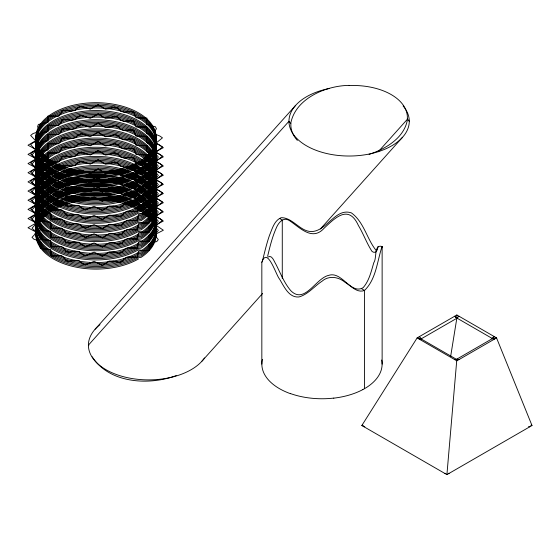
<?xml version="1.0" encoding="UTF-8"?>
<svg xmlns="http://www.w3.org/2000/svg" width="560" height="560" viewBox="0 0 560 560"><rect width="100%" height="100%" fill="white"/><g stroke="black" fill="none" stroke-linecap="round" stroke-linejoin="round"><path stroke-width="0.84" d="M382.13 364.112L382.13 246.519C373.737 243.873 377.062 258.16 373.842 262.584C371.252 271.215 369.257 280.63 363.209 287.609C350.749 295.155 342.167 270.788 328.587 275.387C315.749 278.236 304.626 304.752 290.801 290.696C284.186 282.933 280.511 273.252 275.919 264.271C274.232 261.779 272.062 254.268 267.96 257.054M446.922 473.998L446.915 474.635L361.83 425.516L417.137 337.904L456.841 314.986L496.545 337.904L532 425.516L446.915 474.635L456.862 359.121L492.205 338.716L494.291 336.609L492.058 338.359L456.862 318.038L454.657 316.239L456.82 318.29L421.477 338.695L419.216 339.108L421.274 339.01L456.82 359.534L459.018 359.576L456.862 359.121M409.283 121.289L407.519 119.105C404.691 137.753 385.63 149.03 369.054 154.35M261.835 364.105L261.835 262.276C267.365 245.896 276.136 275.352 279.461 278.95C283.941 286.181 288.715 297.92 298.956 296.961C308.147 294.378 314.223 286.3 321.986 281.246C328.734 275.296 338.506 276.759 344.995 282.268C350.875 285.691 357.028 293.461 364.525 290.423C376.292 279.09 377.097 261.198 382.088 246.414M382.13 246.519L381.703 248.178M450.639 356.51L456.862 318.038L456.841 314.986M378.014 247.296L378.084 246.33M267.652 256.179C269.878 246.911 272.104 237.573 275.933 228.816C277.802 223.699 282.765 216.531 288.974 220.297C299.537 227.101 312.039 241.724 324.177 228.158C335.538 217.357 348.768 204.288 358.428 225.54C363.125 233.345 366.254 241.983 370.979 249.767C372.099 253.043 376.446 253.365 377.237 249.774M262.556 260.428C264.691 252 266.644 243.509 269.514 235.291C272.181 228.963 274.197 220.584 281.141 217.686C293.867 217.413 301.385 234.465 314.909 231.105C328.111 227.913 336.546 207.872 351.379 212.884C364.224 222.159 366.835 239.379 376.621 251.055M377.72 248.451L377.419 249.326M262.234 261.52L261.835 262.276M419.314 336.651L421.477 338.695L421.274 339.01M95.123 329.196L295.673 105.336M378.273 151.746L407.519 119.105M202.013 361.102L262.647 293.426M320.362 228.998L402.563 137.242M456.862 318.038L459.095 316.281M362.824 389.613L366.163 387.688A60.515 34.937 0 0 0 380.464 372.211A60.039 34.664 0 0 0 381.689 360.031M362.642 425.04L361.83 425.516L362.866 425.789M175.595 375.802L176.225 375.543M174.965 376.054C147.7 385.651 108.955 382.977 92.183 356.783M445.361 473.312L444.836 473.438L445.347 473.41M492.058 338.359L492.205 338.716L496.545 337.904L456.841 360.829L417.137 337.904L421.477 338.695M530.88 425.628L532 425.516L531.153 425.026M454.762 359.632L456.82 359.534M363.909 426.713L364.805 426.671M349.118 85.386C326.116 85.603 295.379 98.385 290.724 123.473L288.953 121.289L88.403 345.149L88.844 345.695M492.205 338.716L494.368 339.164M528.871 426.573L529.816 426.769L528.955 426.468M448.553 473.27L449.092 473.382M363.118 425.859L363.636 425.999M279.44 218.372L282.275 220.01L282.275 278.418M361.69 288.785L364.525 290.423L364.525 388.668M138.523 258.93A60.165 34.734 0 0 1 38.206 244.062A60.165 34.734 0 0 1 109.109 200.466A60.165 34.734 0 0 1 141.113 257.341L138.523 257.621A60.165 34.734 0 0 1 38.206 242.753A60.165 34.734 0 0 1 109.109 199.157A60.165 34.734 0 0 1 141.113 256.032L138.523 256.312A60.165 34.734 0 0 1 38.206 241.437A60.165 34.734 0 0 1 109.109 197.848A60.165 34.734 0 0 1 141.113 254.723L138.523 255.003A60.165 34.734 0 0 1 38.206 240.128A60.165 34.734 0 0 1 109.109 196.539A60.165 34.734 0 0 1 141.113 253.407L138.523 253.694A60.165 34.734 0 0 1 38.206 238.819A60.165 34.734 0 0 1 109.109 195.23A60.165 34.734 0 0 1 141.113 252.098L138.523 252.378A60.165 34.734 0 0 1 38.206 237.51A60.165 34.734 0 0 1 109.109 193.921A60.165 34.734 0 0 1 141.113 250.789L138.523 251.069L137.291 257.334L127.344 256.963L124.124 258.692L122.066 261.611L118.629 262.5L113.673 261.177L109.207 261.016L102.41 265.405L94.108 261.31L85.351 264.894L82.012 263.256L78.974 260.638L74.676 260.302L69.58 261.422L65.954 260.757L64.246 257.768L61.565 255.633L51.149 255.906L50.659 249.613L40.362 248.248L39.879 245.833L41.111 242.76L38.878 240.646L33.971 239.26L32.018 237.335L34.636 234.57L35.805 231.952L28 227.752L35.637 223.251L30.632 217.994L33.019 216.09L37.751 214.522L39.179 212.191L37.583 209.181L38.388 206.941L48.02 204.974L47.768 198.674L58.681 198.821L60.746 196.308L62.09 193.256L65.968 192.794L71.183 193.711L75.215 192.892L77.938 190.162L81.235 188.776L90.335 191.667L98.14 187.257L105.413 191.765L109.949 191.093L114.737 189.581L118.069 190.708L120.463 193.543L124.131 194.831L129.451 194.117L133.637 194.397L135.996 200.34L146.902 200.627L146.419 206.64L150.122 208.187L155.302 209.174L156.457 211.267L154.511 214.207L155.099 216.685L159.628 218.442L162.47 220.367L156.268 225.428L163.352 230.223L155.75 234.143L156.03 236.726L158.319 239.582L156.779 241.57L151.725 242.76L148.729 244.615L149.597 247.723L149.373 250.355L143.948 250.712L138.523 249.76A60.165 34.734 0 0 1 38.206 234.892A60.165 34.734 0 0 1 109.109 191.296A60.165 34.734 0 0 1 141.113 248.171L138.523 248.451A60.165 34.734 0 0 1 38.206 233.583A60.165 34.734 0 0 1 109.109 189.987A60.165 34.734 0 0 1 141.113 246.862L138.523 247.142A60.165 34.734 0 0 1 38.206 232.267A60.165 34.734 0 0 1 109.109 188.678A60.165 34.734 0 0 1 141.113 245.553L138.523 245.833A60.165 34.734 0 0 1 38.206 230.958A60.165 34.734 0 0 1 109.109 187.369A60.165 34.734 0 0 1 141.113 244.237L138.523 244.524A60.165 34.734 0 0 1 38.206 229.649A60.165 34.734 0 0 1 109.109 186.06A60.165 34.734 0 0 1 141.113 242.928L138.523 243.208A60.165 34.734 0 0 1 38.206 228.34A60.165 34.734 0 0 1 109.109 184.751A60.165 34.734 0 0 1 141.113 241.619L138.523 241.899L137.291 248.164L127.344 247.793L124.124 249.522L122.066 252.441L118.629 253.33L113.673 252.007L109.207 251.846L102.41 256.235L94.108 252.14L85.351 255.724L82.012 254.086L78.974 251.468L74.676 251.132L69.58 252.252L65.954 251.587L64.246 248.598L61.565 246.463L51.149 246.736L50.659 240.443L40.362 239.078L39.879 236.663L41.111 233.59L38.878 231.476L33.971 230.09L32.018 228.165L34.636 225.4L35.805 222.782L28 218.582L35.637 214.081L30.632 208.824L33.019 206.92L37.751 205.352L39.179 203.021L37.583 200.011L38.388 197.771L48.02 195.804L47.768 189.504L58.681 189.651L60.746 187.138L62.09 184.086L65.968 183.624L71.183 184.548L75.215 183.722L77.938 180.992L81.235 179.606L90.335 182.497L98.14 178.087L105.413 182.595L109.949 181.923L114.737 180.411L118.069 181.538L120.463 184.373L124.131 185.661L129.451 184.947L133.637 185.227L135.996 191.17L146.902 191.457L146.419 197.47L150.122 199.017L155.302 200.004L156.457 202.097L154.511 205.037L155.099 207.515L159.628 209.272L162.47 211.197L156.268 216.258L163.352 221.053L155.75 224.973L156.03 227.556L158.319 230.412L156.779 232.4L151.725 233.59L148.729 235.445L149.597 238.553L149.373 241.185L143.948 241.542L138.523 240.59A60.165 34.734 0 0 1 38.206 225.722A60.165 34.734 0 0 1 109.109 182.126A60.165 34.734 0 0 1 141.113 239.001L138.523 239.281A60.165 34.734 0 0 1 38.206 224.413A60.165 34.734 0 0 1 109.109 180.817A60.165 34.734 0 0 1 141.113 237.692L138.523 237.972A60.165 34.734 0 0 1 38.206 223.097A60.165 34.734 0 0 1 109.109 179.508A60.165 34.734 0 0 1 141.113 236.383L138.523 236.663A60.165 34.734 0 0 1 38.206 221.788A60.165 34.734 0 0 1 109.109 178.199A60.165 34.734 0 0 1 141.113 235.067L138.523 235.354A60.165 34.734 0 0 1 38.206 220.479A60.165 34.734 0 0 1 109.109 176.89A60.165 34.734 0 0 1 141.113 233.758L138.523 234.038A60.165 34.734 0 0 1 38.206 219.17A60.165 34.734 0 0 1 109.109 175.581A60.165 34.734 0 0 1 141.113 232.449L138.523 232.729L137.291 238.994L127.344 238.623L124.124 240.352L122.066 243.271L118.629 244.16L113.673 242.837L109.207 242.676L102.41 247.065L94.108 242.97L85.351 246.554L82.012 244.916L78.974 242.298L74.676 241.962L69.58 243.082L65.954 242.417L64.246 239.428L61.565 237.293L51.149 237.566L50.659 231.273L40.362 229.908L39.879 227.493L41.111 224.42L38.878 222.306L33.971 220.92L32.018 218.995L34.636 216.23L35.805 213.612L28 209.412L35.637 204.911L30.632 199.654L33.019 197.75L37.751 196.182L39.179 193.851L37.583 190.841L38.388 188.601L48.02 186.634L47.768 180.334L58.681 180.481L60.746 177.968L62.09 174.916L65.968 174.454L71.183 175.378L75.215 174.552L77.938 171.822L81.235 170.436L90.335 173.327L98.14 168.917L105.413 173.425L109.949 172.753L114.737 171.241L118.069 172.368L120.463 175.203L124.131 176.491L129.451 175.777L133.637 176.057L135.996 182L146.902 182.287L146.419 188.3L150.122 189.847L155.302 190.834L156.457 192.927L154.511 195.867L155.099 198.345L159.628 200.102L162.47 202.027L156.268 207.088L163.352 211.883L155.75 215.803L156.03 218.386L158.319 221.242L156.779 223.23L151.725 224.42L148.729 226.275L149.597 229.383L149.373 232.015L143.948 232.372L138.523 231.42A60.165 34.734 0 0 1 38.206 216.552A60.165 34.734 0 0 1 109.109 172.956A60.165 34.734 0 0 1 141.113 229.831L138.523 230.111A60.165 34.734 0 0 1 38.206 215.243A60.165 34.734 0 0 1 109.109 171.647A60.165 34.734 0 0 1 141.113 228.522L138.523 228.802A60.165 34.734 0 0 1 38.206 213.927A60.165 34.734 0 0 1 109.109 170.338A60.165 34.734 0 0 1 141.113 227.213L138.523 227.493A60.165 34.734 0 0 1 38.206 212.618A60.165 34.734 0 0 1 109.109 169.029A60.165 34.734 0 0 1 141.113 225.897L138.523 226.184A60.165 34.734 0 0 1 38.206 211.309A60.165 34.734 0 0 1 109.109 167.72A60.165 34.734 0 0 1 141.113 224.588L138.523 224.868A60.165 34.734 0 0 1 38.206 210A60.165 34.734 0 0 1 109.109 166.411A60.165 34.734 0 0 1 141.113 223.279L138.523 223.559L137.291 229.824L127.344 229.453L124.124 231.182L122.066 234.101L118.629 234.99L113.673 233.667L109.207 233.506L102.41 237.895L94.108 233.807L85.351 237.384L82.012 235.746L78.974 233.128L74.676 232.792L69.58 233.912L65.954 233.247L64.246 230.258L61.565 228.123L51.149 228.396L50.659 222.103L40.362 220.738L39.879 218.323L41.111 215.25L38.878 213.136L33.971 211.75L32.018 209.825L34.636 207.067L35.805 204.442L28 200.242L35.637 195.741L30.632 190.484L33.019 188.58L37.751 187.012L39.179 184.681L37.583 181.671L38.388 179.431L48.02 177.464L47.768 171.164L58.681 171.311L60.746 168.798L62.09 165.746L65.968 165.284L71.183 166.208L75.215 165.382L77.938 162.652L81.235 161.266L90.335 164.157L98.14 159.747L105.413 164.255L109.949 163.583L114.737 162.071L118.069 163.198L120.463 166.033L124.131 167.321L129.451 166.607L133.637 166.887L135.996 172.83L146.902 173.117L146.419 179.13L150.122 180.677L155.302 181.664L156.457 183.757L154.511 186.697L155.099 189.175L159.628 190.932L162.47 192.857L156.268 197.918L163.352 202.713L155.75 206.633L156.03 209.216L158.319 212.072L156.779 214.06L151.725 215.25L148.729 217.105L149.597 220.213L149.373 222.845L143.948 223.202L138.523 222.25A60.165 34.734 0 0 1 38.206 207.382A60.165 34.734 0 0 1 109.109 163.793A60.165 34.734 0 0 1 141.113 220.661L138.523 220.941A60.165 34.734 0 0 1 38.206 206.073A60.165 34.734 0 0 1 109.109 162.477A60.165 34.734 0 0 1 141.113 219.352L138.523 219.632A60.165 34.734 0 0 1 38.206 204.757A60.165 34.734 0 0 1 109.109 161.168A60.165 34.734 0 0 1 141.113 218.043L138.523 218.323A60.165 34.734 0 0 1 38.206 203.448A60.165 34.734 0 0 1 109.109 159.859A60.165 34.734 0 0 1 141.113 216.727L138.523 217.014A60.165 34.734 0 0 1 38.206 202.139A60.165 34.734 0 0 1 109.109 158.55A60.165 34.734 0 0 1 141.113 215.418L138.523 215.698A60.165 34.734 0 0 1 38.206 200.83A60.165 34.734 0 0 1 109.109 157.241A60.165 34.734 0 0 1 141.113 214.109L138.523 214.389L137.291 220.654L127.344 220.283L124.124 222.012L122.066 224.931L118.629 225.82L113.673 224.497L109.207 224.336L102.41 228.725L94.108 224.637L85.351 228.214L82.012 226.576L78.974 223.958L74.676 223.622L69.58 224.742L65.954 224.077L64.246 221.088L61.565 218.953L51.149 219.226L50.659 212.933L40.362 211.568L39.879 209.153L41.111 206.08L38.878 203.966L33.971 202.58L32.018 200.655L34.636 197.897L35.805 195.272L28 191.072L35.637 186.571L30.632 181.314L33.019 179.41L37.751 177.842L39.179 175.511L37.583 172.501L38.388 170.261L48.02 168.294L47.768 161.994L58.681 162.141L60.746 159.628L62.09 156.576L65.968 156.114L71.183 157.038L75.215 156.212L77.938 153.482L81.235 152.096L90.335 154.987L98.14 150.577L105.413 155.085L109.949 154.413L114.737 152.901L118.069 154.028L120.463 156.863L124.131 158.151L129.451 157.437L133.637 157.717L135.996 163.66L146.902 163.947L146.419 169.96L150.122 171.507L155.302 172.494L156.457 174.587L154.511 177.527L155.099 180.005L159.628 181.762L162.47 183.687L156.268 188.748L163.352 193.543L155.75 197.463L156.03 200.046L158.319 202.902L156.779 204.89L151.725 206.08L148.729 207.935L149.597 211.043L149.373 213.675L143.948 214.032L138.523 213.08A60.165 34.734 0 0 1 38.206 198.212A60.165 34.734 0 0 1 109.109 154.623A60.165 34.734 0 0 1 141.113 211.491L138.523 211.771A60.165 34.734 0 0 1 38.206 196.903A60.165 34.734 0 0 1 109.109 153.307A60.165 34.734 0 0 1 141.113 210.182L138.523 210.462A60.165 34.734 0 0 1 38.206 195.587A60.165 34.734 0 0 1 109.109 151.998A60.165 34.734 0 0 1 141.113 208.873L138.523 209.153A60.165 34.734 0 0 1 38.206 194.278A60.165 34.734 0 0 1 109.109 150.689A60.165 34.734 0 0 1 141.113 207.557L138.523 207.844A60.165 34.734 0 0 1 38.206 192.969A60.165 34.734 0 0 1 109.109 149.38A60.165 34.734 0 0 1 141.113 206.248L138.523 206.528A60.165 34.734 0 0 1 38.206 191.66A60.165 34.734 0 0 1 109.109 148.071A60.165 34.734 0 0 1 141.113 204.939L138.523 205.219L137.291 211.484L127.344 211.113L124.124 212.842L122.066 215.761L118.629 216.65L113.673 215.327L109.207 215.166L102.41 219.555L94.108 215.467L85.351 219.044L82.012 217.406L78.974 214.788L74.676 214.452L69.58 215.572L65.954 214.907L64.246 211.918L61.565 209.783L51.149 210.056L50.659 203.763L40.362 202.398L39.879 199.983L41.111 196.91L38.878 194.796L33.971 193.41L32.018 191.485L34.636 188.727L35.805 186.102L28 181.902L35.637 177.401L30.632 172.144L33.019 170.24L37.751 168.672L39.179 166.341L37.583 163.331L38.388 161.091L48.02 159.124L47.768 152.824L58.681 152.971L60.746 150.458L62.09 147.406L65.968 146.944L71.183 147.868L75.215 147.042L77.938 144.312L81.235 142.926L90.335 145.817L98.14 141.407L105.413 145.915L109.949 145.243L114.737 143.731L118.069 144.858L120.463 147.693L124.131 148.981L129.451 148.267L133.637 148.547L135.996 154.49L146.902 154.777L146.419 160.79L150.122 162.337L155.302 163.324L156.457 165.417L154.511 168.357L155.099 170.835L159.628 172.592L162.47 174.517L156.268 179.578L163.352 184.373L155.75 188.293L156.03 190.876L158.319 193.732L156.779 195.72L151.725 196.91L148.729 198.765L149.597 201.873L149.373 204.505L143.948 204.862L138.523 203.91A60.165 34.734 0 0 1 38.206 189.042A60.165 34.734 0 0 1 109.109 145.453A60.165 34.734 0 0 1 141.113 202.321L138.523 202.601A60.165 34.734 0 0 1 38.206 187.733A60.165 34.734 0 0 1 109.109 144.137A60.165 34.734 0 0 1 141.113 201.012L138.523 201.292A60.165 34.734 0 0 1 38.206 186.417A60.165 34.734 0 0 1 109.109 142.828A60.165 34.734 0 0 1 141.113 199.703L138.523 199.983A60.165 34.734 0 0 1 38.206 185.108A60.165 34.734 0 0 1 109.109 141.519A60.165 34.734 0 0 1 141.113 198.387L138.523 198.674A60.165 34.734 0 0 1 38.206 183.799A60.165 34.734 0 0 1 109.109 140.21A60.165 34.734 0 0 1 141.113 197.078L138.523 197.358A60.165 34.734 0 0 1 38.206 182.49A60.165 34.734 0 0 1 109.109 138.901A60.165 34.734 0 0 1 141.113 195.769L138.523 196.049L137.291 202.314L127.344 201.943L124.124 203.672L122.066 206.591L118.629 207.48L113.673 206.157L109.207 205.996L102.41 210.385L94.108 206.297L85.351 209.874L82.012 208.236L78.974 205.618L74.676 205.282L69.58 206.409L65.954 205.737L64.246 202.748L61.565 200.613L51.149 200.886L50.659 194.593L40.362 193.228L39.879 190.813L41.111 187.74L38.878 185.626L33.971 184.24L32.018 182.315L34.636 179.557L35.805 176.932L28 172.732L35.637 168.231L30.632 162.974L33.019 161.07L37.751 159.502L39.179 157.171L37.583 154.161L38.388 151.921L48.02 149.954L47.768 143.654L58.681 143.801L60.746 141.288L62.09 138.236L65.968 137.774L71.183 138.698L75.215 137.872L77.938 135.142L81.235 133.756L90.335 136.647L98.14 132.237L105.413 136.745L109.949 136.073L114.737 134.561L118.069 135.688L120.463 138.523L124.131 139.811L129.451 139.097L133.637 139.377L135.996 145.32L146.902 145.607L146.419 151.62L150.122 153.167L155.302 154.154L156.457 156.247L154.511 159.187L155.099 161.665L159.628 163.422L162.47 165.347L156.268 170.408L163.352 175.203L155.75 179.123L156.03 181.706L158.319 184.562L156.779 186.55L151.725 187.74L148.729 189.595L149.597 192.703L149.373 195.335L143.948 195.692L138.523 194.74A60.165 34.734 0 0 1 38.206 179.872A60.165 34.734 0 0 1 109.109 136.283A60.165 34.734 0 0 1 141.113 193.151L138.523 193.431A60.165 34.734 0 0 1 38.206 178.563A60.165 34.734 0 0 1 109.109 134.967A60.165 34.734 0 0 1 141.113 191.842L138.523 192.122A60.165 34.734 0 0 1 38.206 177.247A60.165 34.734 0 0 1 109.109 133.658A60.165 34.734 0 0 1 141.113 190.533L138.523 190.813A60.165 34.734 0 0 1 38.206 175.938A60.165 34.734 0 0 1 109.109 132.349A60.165 34.734 0 0 1 141.113 189.217L138.523 189.504A60.165 34.734 0 0 1 38.206 174.629A60.165 34.734 0 0 1 109.109 131.04A60.165 34.734 0 0 1 141.113 187.908L138.523 188.188A60.165 34.734 0 0 1 38.206 173.32A60.165 34.734 0 0 1 109.109 129.731A60.165 34.734 0 0 1 141.113 186.599L138.523 186.879L137.291 193.144L127.344 192.773L124.124 194.502L122.066 197.421L118.629 198.31L113.673 196.987L109.207 196.826L102.41 201.215L94.108 197.127L85.351 200.704L82.012 199.066L78.974 196.448L74.676 196.112L69.58 197.239L65.954 196.567L64.246 193.578L61.565 191.443L51.149 191.716L50.659 185.423L40.362 184.058L39.879 181.643L41.111 178.57L38.878 176.456L33.971 175.07L32.018 173.145L34.636 170.387L35.805 167.762L28 163.562L35.637 159.061L30.632 153.804L33.019 151.9L37.751 150.332L39.179 148.001L37.583 144.991L38.388 142.751L48.02 140.784L47.768 134.484L58.681 134.631L60.746 132.118L62.09 129.066L65.968 128.604L71.183 129.528L75.215 128.702L77.938 125.972L81.235 124.586L90.335 127.477L98.14 123.067L105.413 127.575L109.949 126.903L114.737 125.391L118.069 126.518L120.463 129.353L124.131 130.641L129.451 129.927L133.637 130.207L135.996 136.15L146.902 136.437L146.419 142.45L150.122 143.997L155.302 144.984L156.457 147.077L154.511 150.017L155.099 152.495L159.628 154.252L162.47 156.177L156.268 161.238L163.352 166.033L155.75 169.953L156.03 172.536L158.319 175.392L156.779 177.38L151.725 178.57L148.729 180.425L149.597 183.533L149.373 186.165L143.948 186.522L138.523 185.57A60.165 34.734 0 0 1 38.206 170.702A60.165 34.734 0 0 1 109.109 127.113A60.165 34.734 0 0 1 141.113 183.981L138.523 184.261A60.165 34.734 0 0 1 38.206 169.393A60.165 34.734 0 0 1 109.109 125.797A60.165 34.734 0 0 1 141.113 182.672L138.523 182.952A60.165 34.734 0 0 1 38.206 168.077A60.165 34.734 0 0 1 109.109 124.488A60.165 34.734 0 0 1 141.113 181.363L138.523 181.643A60.165 34.734 0 0 1 38.206 166.768A60.165 34.734 0 0 1 109.109 123.179A60.165 34.734 0 0 1 141.113 180.047L138.523 180.334A60.165 34.734 0 0 1 38.206 165.459A60.165 34.734 0 0 1 109.109 121.87A60.165 34.734 0 0 1 141.113 178.738L138.523 179.018A60.165 34.734 0 0 1 38.206 164.15A60.165 34.734 0 0 1 109.109 120.561A60.165 34.734 0 0 1 141.113 177.429L138.523 177.709L137.291 183.974L127.344 183.603L124.124 185.332L122.066 188.251L118.629 189.14L113.673 187.817L109.207 187.656L102.41 192.045L94.108 187.957L85.351 191.534L82.012 189.896L78.974 187.278L74.676 186.942L69.58 188.069L65.954 187.397L64.246 184.408L61.565 182.273L51.149 182.546L50.659 176.253L40.362 174.888L39.879 172.473L41.111 169.4L38.878 167.286L33.971 165.9L32.018 163.975L34.636 161.217L35.805 158.592L28 154.392L35.637 149.891L30.632 144.634L33.019 142.73L37.751 141.162L39.179 138.831L37.583 135.821L38.388 133.581L48.02 131.614L47.768 125.314L58.681 125.461L60.746 122.948L62.09 119.896L65.968 119.434L71.183 120.358L75.215 119.532L77.938 116.802L81.235 115.416L90.335 118.307L98.14 113.897L105.413 118.405L109.949 117.733L114.737 116.221L118.069 117.348L120.463 120.183L124.131 121.471L129.451 120.757L133.637 121.037L135.996 126.98L146.902 127.267L146.419 133.28L150.122 134.827L155.302 135.814L156.457 137.907L154.511 140.847L155.099 143.325L159.628 145.082L162.47 147.007L156.268 152.068L163.352 156.863L155.75 160.783L156.03 163.366L158.319 166.222L156.779 168.21L151.725 169.4L148.729 171.255L149.597 174.37L149.373 176.995L143.948 177.352L138.523 176.4A60.165 34.734 0 0 1 38.206 161.532A60.165 34.734 0 0 1 109.109 117.943A60.165 34.734 0 0 1 141.113 174.811L138.523 175.091A60.165 34.734 0 0 1 38.206 160.223A60.165 34.734 0 0 1 109.109 116.627A60.165 34.734 0 0 1 141.113 173.502L138.523 173.782A60.165 34.734 0 0 1 38.206 158.907A60.165 34.734 0 0 1 109.109 115.318A60.165 34.734 0 0 1 141.113 172.193L138.523 172.473A60.165 34.734 0 0 1 38.206 157.598A60.165 34.734 0 0 1 109.109 114.009A60.165 34.734 0 0 1 141.113 170.877L138.523 171.164A60.165 34.734 0 0 1 38.206 156.289A60.165 34.734 0 0 1 109.109 112.7A60.165 34.734 0 0 1 141.113 169.568L138.523 169.848A60.165 34.734 0 0 1 38.206 154.98A60.165 34.734 0 0 1 109.109 111.391A60.165 34.734 0 0 1 141.113 168.259L138.523 168.539L137.291 174.804L127.344 174.433L124.124 176.162L122.066 179.081L118.629 179.97L113.673 178.647L109.207 178.486L102.41 182.875L94.108 178.787L85.351 182.364L82.012 180.726L78.974 178.108L74.676 177.772L69.58 178.899L65.954 178.227L64.246 175.238L61.565 173.103L51.149 173.376L50.659 167.083L40.362 165.718L39.879 163.303L41.111 160.23L38.878 158.116L33.971 156.73L32.018 154.805L34.636 152.047L35.805 149.422L28 145.222L35.637 140.721L30.632 135.464L33.019 133.56L37.751 131.992L39.179 129.661L37.583 126.651L38.388 124.411L48.02 122.444L47.768 116.144L58.681 116.291L60.746 113.778L62.09 110.726L65.968 110.264L71.183 111.188L75.215 110.362L77.938 107.632L81.235 106.246L90.335 109.137L98.14 104.734L105.413 109.235L109.949 108.563L114.737 107.051L118.069 108.178L120.463 111.013L124.131 112.301L129.451 111.587L133.637 111.867L135.996 117.81L146.902 118.097L146.419 124.11L150.122 125.657L155.302 126.644L156.457 128.737L154.511 131.677L155.099 134.155L159.628 135.912L162.47 137.844L156.268 142.898L163.352 147.693L155.75 151.613L156.03 154.196L158.319 157.052L156.779 159.04L151.725 160.23L148.729 162.085L149.597 165.2L149.373 167.825L143.948 168.182L138.523 167.23A60.165 34.734 0 0 1 38.206 152.362A60.165 34.734 0 0 1 109.109 108.773A60.165 34.734 0 0 1 141.113 165.641L138.523 165.921A60.165 34.734 0 0 1 38.206 151.053A60.165 34.734 0 0 1 109.109 107.457A60.165 34.734 0 0 1 141.113 164.332L138.523 164.612A60.165 34.734 0 0 1 38.206 149.737A60.165 34.734 0 0 1 109.109 106.148A60.165 34.734 0 0 1 141.113 163.023L138.523 163.303A60.165 34.734 0 0 1 38.206 148.428A60.165 34.734 0 0 1 109.109 104.839A60.165 34.734 0 0 1 141.113 161.714L138.523 161.994A60.165 34.734 0 0 1 38.206 147.119A60.165 34.734 0 0 1 109.109 103.53A60.165 34.734 0 0 1 141.113 160.398M403.109 105.959A60.165 34.734 0 0 1 373.457 153.055A60.165 34.734 0 0 1 293.153 134.036A60.165 34.734 0 0 1 329.35 88.48M204.512 357.938A60.165 34.734 0 0 1 119.532 375.571A60.165 34.734 0 0 1 99.974 324.674M297.374 140.406A57.155 33.586 -2.3 0 1 290.913 123.473M349.125 85.526A57.155 33.586 -2.3 0 1 407.323 119.105M333.802 398.09A60.039 34.664 0 0 1 290.675 393.645M362.81 389.606A60.515 34.937 0 0 1 333.711 398.167M290.563 393.715A60.515 34.937 0 0 1 269.507 381.073A60.039 34.664 0 0 1 262.43 359.352"/></g></svg>
